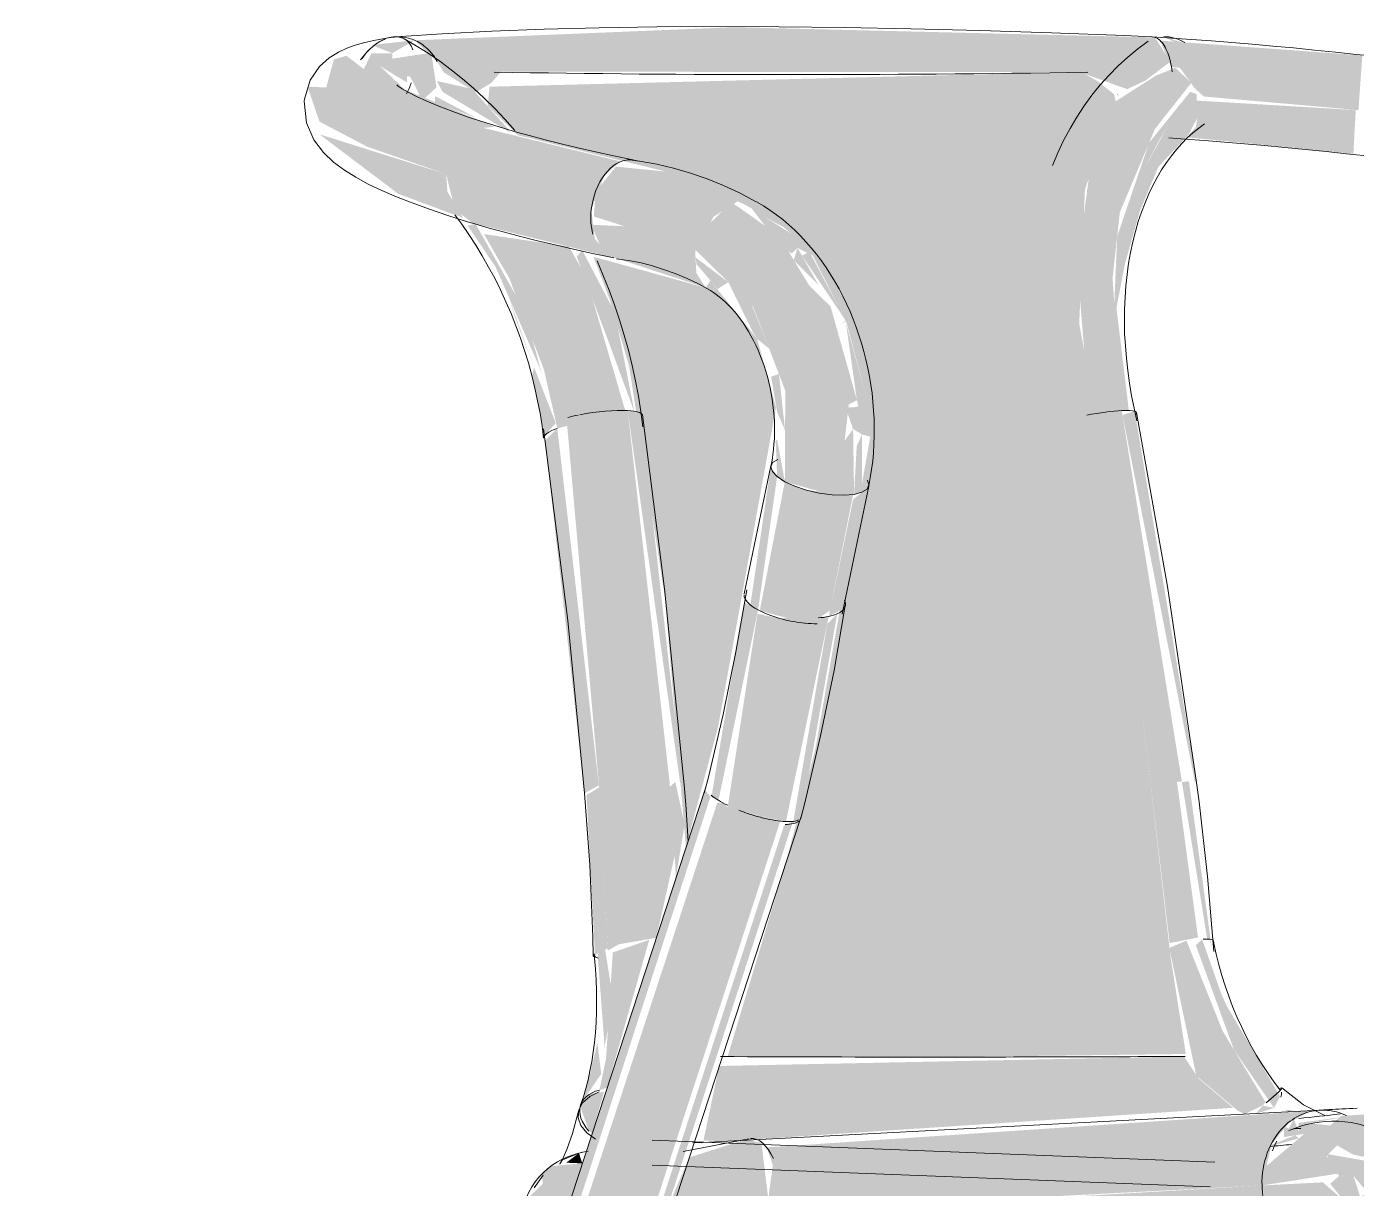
# Model space of a CAD drawing. Header units: inches. Extents: x -23034 to -8288, y -132 to 853.
# Drawn here: x -19281.23 to -19267.91, y 16.71 to 28.35 of the extents above; entities that cross this region are included whole.
import ezdxf

# ---------------------------------------------------------------- set-up
doc = ezdxf.new("R2010")
doc.units = ezdxf.units.IN
doc.header["$MEASUREMENT"] = 0
doc.layers.add('I-FURN', color=30, linetype='Continuous', lineweight=9)

# ---------------------------------------------------------------- blocks, each defined once
blk = doc.blocks.new('HermanMiller_Collection_Air-Chair_SideChair_Arms - Arms-V29-Section 8')
at = {"layer": 'I-FURN'}
h = blk.add_hatch(color=256, dxfattribs=at)
h.paths.add_polyline_path([(-26139.25, 27.689), (-26139.296, 27.756), (-26139.259, 27.699)], flags=0)
h.paths.add_polyline_path([(-26139.151, 27.694), (-26138.995, 27.789), (-26138.898, 27.901), (-26133.247, 27.898), (-26133.046, 27.877), (-26132.625, 27.726), (-26132.438, 27.816), (-26132.193, 28.002), (-26132.348, 28.245), (-26136.565, 28.347), (-26139.763, 28.216), (-26139.536, 28.002), (-26139.472, 27.895), (-26139.153, 27.696)], flags=0)
h = blk.add_hatch(color=256, dxfattribs=at)
h.paths.add_polyline_path([(-26132.947, 24.475), (-26132.684, 24.506), (-26132.772, 25.836), (-26132.699, 26.493), (-26132.347, 27.329), (-26131.983, 27.789), (-26132.143, 27.941), (-26132.338, 27.862), (-26132.738, 27.606), (-26132.998, 26.924), (-26133.086, 26.267), (-26133.1, 25.651), (-26133.055, 25.094), (-26132.948, 24.482)], flags=0)
h.paths.add_polyline_path([(-26132.025, 28.177), (-26132.258, 28.253), (-26132.178, 28.21), (-26132.057, 28.181)], flags=0)
h = blk.add_hatch(color=256, dxfattribs=at)
h.paths.add_polyline_path([(-26139.664, 27.633), (-26139.544, 27.745), (-26139.597, 28.092), (-26139.985, 28.032), (-26139.98, 27.88), (-26139.807, 27.851), (-26139.704, 27.648)], flags=0)
h.paths.add_polyline_path([(-26139.987, 28.087), (-26139.763, 28.216), (-26140.196, 28.169)], flags=0)
for points in [[(-26130.309, 27.515), (-26130.27, 28.065), (-26132.296, 28.213), (-26132.184, 27.948), (-26132.098, 27.941), (-26131.946, 27.731), (-26131.858, 27.653), (-26130.462, 27.53)], [(-26139.447, 26.875), (-26139.282, 27.219), (-26139.075, 27.338), (-26138.962, 27.35), (-26140.172, 27.851), (-26140.446, 28.061), (-26140.572, 28.025), (-26140.648, 27.744), (-26140.836, 27.75), (-26140.716, 27.401), (-26140.237, 27.149)], [(-26139.838, 27.699), (-26140.189, 28.032), (-26140.172, 27.851)], [(-26132.71, 27.662), (-26132.749, 27.697), (-26132.715, 27.664)], [(-26130.36, 27.078), (-26130.336, 27.517), (-26131.946, 27.613), (-26131.909, 27.531), (-26131.938, 27.347), (-26132.026, 27.244), (-26130.592, 27.102)], [(-26137.994, 26.52), (-26137.859, 26.871), (-26137.697, 27.001), (-26139.075, 27.338), (-26139.282, 27.219), (-26139.447, 26.875), (-26138.792, 26.699)], [(-26139.279, 26.438), (-26139.435, 26.699), (-26139.447, 26.875), (-26140.716, 27.274), (-26139.928, 26.678), (-26139.417, 26.488)], [(-26136.94, 26.106), (-26136.769, 26.448), (-26136.492, 26.624), (-26137.09, 26.885), (-26137.747, 26.95), (-26137.949, 26.699), (-26137.968, 26.451), (-26137.072, 26.164)], [(-26137.803, 26.047), (-26137.958, 26.227), (-26137.994, 26.52), (-26139.447, 26.875), (-26139.36, 26.52), (-26139.181, 26.384), (-26137.839, 26.055)], [(-26136.848, 25.737), (-26136.941, 25.884), (-26136.953, 26.112), (-26137.483, 26.344), (-26137.993, 26.368), (-26137.873, 26.086), (-26137.836, 26.062), (-26136.94, 25.768)], [(-26137.915, 20.731), (-26137.21, 20.79), (-26137.629, 24.506), (-26138.242, 24.435), (-26137.915, 20.737)], [(-26137.081, 20.771), (-26137.499, 24.482), (-26137.629, 24.506), (-26137.104, 20.777)], [(-26132.39, 20.76), (-26132.078, 20.79), (-26132.68, 24.506), (-26132.971, 24.471), (-26132.846, 23.971), (-26132.47, 21.449)], [(-26131.93, 20.78), (-26132.55, 24.5), (-26132.672, 24.461), (-26131.948, 20.789)], [(-26138.06, 20.672), (-26137.917, 20.75), (-26138.334, 24.327), (-26138.457, 24.208), (-26138.061, 20.683)], [(-26136.323, 22.509), (-26136.132, 23.844), (-26136.195, 23.942), (-26136.4, 22.559)], [(-26135.735, 22.37), (-26135.71, 22.431), (-26135.603, 22.501), (-26135.371, 23.665), (-26135.837, 23.708), (-26136.055, 23.793), (-26136.306, 22.501), (-26135.837, 22.374)], [(-26135.616, 22.443), (-26135.482, 22.513), (-26135.282, 23.687), (-26135.371, 23.615), (-26135.615, 22.444)], [(-26136.719, 20.601), (-26136.323, 22.509), (-26136.462, 22.586), (-26136.79, 20.636), (-26136.723, 20.602)], [(-26136.049, 20.388), (-26136.043, 20.39), (-26135.615, 22.443), (-26136.11, 22.424), (-26136.329, 22.47), (-26136.628, 20.528), (-26136.069, 20.39)], [(-26135.975, 20.367), (-26135.893, 20.425), (-26135.53, 22.469), (-26135.629, 22.37), (-26135.973, 20.372)], [(-26137.828, 19.095), (-26137.715, 19.159), (-26137.342, 19.223), (-26137.159, 20.044), (-26137.21, 20.79), (-26137.915, 20.731), (-26137.831, 19.169)], [(-26137.147, 19.817), (-26137.059, 20.36), (-26137.152, 20.785), (-26137.206, 20.737), (-26137.152, 19.939)], [(-26132.2, 19.17), (-26131.916, 19.226), (-26132.127, 20.787), (-26132.39, 20.76), (-26132.2, 19.171)], [(-26131.775, 19.095), (-26132.007, 20.792), (-26132.077, 20.783), (-26131.824, 19.211), (-26131.798, 19.204)], [(-26143.648, 0), (-26143.483, 0), (-26136.8, 20.636), (-26136.855, 20.707), (-26143.483, 0.505)], [(-26137.957, 19.051), (-26137.829, 19.118), (-26137.915, 20.731), (-26138.041, 20.653), (-26137.961, 19.136)], [(-26143.483, 0), (-26142.739, 0), (-26136.1, 20.394), (-26136.629, 20.529), (-26136.677, 20.578), (-26136.731, 20.578), (-26143.023, 1.402)], [(-26142.621, 0), (-26142.599, 0), (-26135.973, 20.39), (-26136.063, 20.348), (-26142.669, 0)], [(-26137.912, 17.697), (-26137.835, 17.721), (-26137.413, 19.203), (-26137.778, 19.077), (-26137.846, 18.01), (-26137.911, 17.704)], [(-26131.453, 17.455), (-26131.262, 17.547), (-26131.24, 17.577), (-26131.67, 18.29), (-26132.032, 19.195), (-26132.204, 19.122), (-26131.933, 17.84), (-26131.524, 17.496), (-26131.458, 17.459)], [(-26131.153, 17.521), (-26131.094, 17.633), (-26131.625, 18.535), (-26131.68, 18.654), (-26131.875, 19.21), (-26131.938, 19.149), (-26131.557, 18.104), (-26131.159, 17.525)], [(-26136.648, 17.185), (-26131.564, 17.52), (-26131.908, 17.812), (-26132.057, 18.034), (-26136.712, 17.939), (-26136.87, 17.193), (-26136.857, 17.192)], [(-26137.985, 17.263), (-26137.866, 17.679), (-26138.003, 17.661), (-26138.104, 17.536), (-26138.017, 17.287)], [(-26136.216, 16.484), (-26131.275, 16.742), (-26131.178, 17.156), (-26131.006, 17.37), (-26130.81, 17.477), (-26130.672, 17.496), (-26136.237, 17.123), (-26136.174, 16.942), (-26136.213, 16.673), (-26136.216, 16.487)], [(-26130.852, 17.259), (-26130.81, 17.367), (-26130.494, 17.418), (-26130.378, 17.439), (-26130.908, 17.369), (-26130.908, 17.278)], [(-26137.253, 16.466), (-26136.215, 16.563), (-26136.289, 17.169), (-26136.448, 17.202), (-26137.012, 17.023), (-26137.244, 16.483)], [(-26138.084, 16.963), (-26138.117, 17.066), (-26138.245, 16.97)], [(-26138.699, 16.318), (-26138.279, 16.366), (-26138.084, 16.963), (-26138.39, 16.936), (-26138.489, 16.85), (-26138.479, 16.758), (-26138.644, 16.6), (-26138.678, 16.512)], [(-26136.82, 15.675), (-26130.906, 16.068), (-26131.183, 16.376), (-26131.255, 16.574), (-26131.275, 16.742), (-26136.215, 16.452), (-26136.252, 15.775), (-26136.362, 15.713), (-26137.047, 15.745), (-26136.965, 15.7)]]:
    blk.add_hatch(color=256, dxfattribs=at).paths.add_polyline_path(points, flags=0)
h = blk.add_hatch(color=256, dxfattribs=at)
h.paths.add_polyline_path([(-26140.172, 27.851), (-26140.112, 27.959), (-26139.838, 27.792), (-26139.838, 27.884), (-26139.981, 27.913), (-26139.987, 28.087), (-26140.196, 28.085), (-26140.272, 27.928), (-26140.189, 27.865)], flags=0)
h.paths.add_polyline_path([(-26139.871, 27.693), (-26139.865, 27.711), (-26139.883, 27.699)], flags=0)
h = blk.add_hatch(color=256, dxfattribs=at)
h.paths.add_polyline_path([(-26135.445, 25.41), (-26135.503, 25.356), (-26135.444, 25.402)], flags=0)
h.paths.add_polyline_path([(-26134.534, 18.028), (-26132.038, 18.059), (-26132.19, 19.025), (-26132.528, 21.944), (-26132.854, 24.02), (-26133.106, 25.376), (-26133.049, 26.72), (-26132.74, 27.603), (-26132.758, 27.677), (-26132.931, 27.813), (-26133.091, 27.9), (-26139.012, 27.751), (-26139.032, 27.559), (-26138.729, 27.265), (-26136.971, 26.833), (-26136.388, 26.533), (-26136.192, 26.276), (-26136.15, 26.191), (-26135.986, 26.08), (-26135.927, 26.135), (-26135.774, 26.058), (-26135.436, 25.385), (-26135.23, 24.612), (-26135.335, 24.541), (-26135.446, 24.535), (-26135.371, 24.321), (-26135.282, 24.266), (-26135.199, 24.245), (-26135.748, 21.12), (-26136.049, 19.958), (-26136.628, 18.033), (-26134.828, 18.029)], flags=0)
h.paths.add_polyline_path([(-26137.047, 20.124), (-26136.723, 21.338), (-26136.143, 24.537), (-26136.332, 25.224), (-26136.8, 25.809), (-26136.848, 25.737), (-26137.972, 26.047), (-26137.809, 25.619), (-26137.615, 24.952), (-26137.254, 22.625), (-26137.048, 20.157)], flags=0)
h.paths.add_polyline_path([(-26135.986, 26.276), (-26136.255, 26.445), (-26136.068, 26.344), (-26136.011, 26.297)], flags=0)
h = blk.add_hatch(color=256, dxfattribs=at)
h.paths.add_polyline_path([(-26137.562, 24.499), (-26137.757, 25.487), (-26138.086, 26.116), (-26138.139, 26.047), (-26137.797, 25.133), (-26137.565, 24.499)], flags=0)
h.paths.add_polyline_path([(-26138.837, 27.338), (-26139.185, 27.728), (-26139.542, 27.809), (-26139.483, 27.699), (-26138.808, 27.293), (-26138.831, 27.329)], flags=0)
h = blk.add_hatch(color=256, dxfattribs=at)
h.paths.add_polyline_path([(-26138.334, 24.327), (-26137.654, 24.507), (-26138.047, 25.849), (-26138.217, 26.148), (-26139.068, 26.274), (-26138.813, 25.828), (-26138.467, 24.912), (-26138.339, 24.351)], flags=0)
h.paths.add_polyline_path([(-26139.078, 27.39), (-26139.346, 27.489), (-26139.144, 27.413)], flags=0)
h.paths.add_polyline_path([(-26139.137, 27.435), (-26139.56, 27.657), (-26139.559, 27.594), (-26139.185, 27.453)], flags=0)
h = blk.add_hatch(color=256, dxfattribs=at)
h.paths.add_polyline_path([(-26132.213, 27.371), (-26132.45, 26.932), (-26132.318, 27.19), (-26132.237, 27.329)], flags=0)
h.paths.add_polyline_path([(-26132.683, 24.506), (-26132.609, 24.507), (-26132.733, 25.535), (-26132.648, 25.975), (-26132.499, 26.504), (-26132.315, 26.946), (-26132.011, 27.27), (-26131.899, 27.487), (-26131.928, 27.599), (-26131.931, 27.677), (-26131.994, 27.7), (-26132.406, 27.19), (-26132.725, 26.254), (-26132.772, 25.188), (-26132.684, 24.506)], flags=0)
h = blk.add_hatch(color=256, dxfattribs=at)
h.paths.add_polyline_path([(-26135.463, 23.657), (-26135.361, 23.665), (-26135.371, 24.321), (-26135.456, 24.203), (-26135.414, 24.567), (-26135.332, 24.61), (-26135.597, 25.549), (-26135.813, 25.762), (-26136.111, 26.256), (-26136.587, 26.593), (-26136.845, 26.344), (-26136.94, 26.106), (-26136.374, 25.55), (-26136.05, 24.704), (-26136.055, 23.793), (-26135.582, 23.661)], flags=0)
h.paths.add_polyline_path([(-26135.72, 25.768), (-26135.927, 26.135), (-26135.966, 26.013), (-26135.741, 25.789)], flags=0)
h = blk.add_hatch(color=256, dxfattribs=at)
h.paths.add_polyline_path([(-26138.457, 24.26), (-26138.349, 24.38), (-26138.566, 24.939), (-26138.591, 24.845), (-26138.464, 24.294)], flags=0)
h.paths.add_polyline_path([(-26138.486, 24.861), (-26138.658, 25.497), (-26139.152, 26.376), (-26139.232, 26.359), (-26138.951, 25.943), (-26138.513, 24.939)], flags=0)
h.paths.add_polyline_path([(-26138.566, 24.939), (-26138.813, 25.621), (-26138.756, 25.435), (-26138.633, 25.114)], flags=0)
h = blk.add_hatch(color=256, dxfattribs=at)
h.paths.add_polyline_path([(-26136.052, 24.308), (-26136.114, 24.872), (-26136.192, 24.845), (-26136.132, 24.49)], flags=0)
h.paths.add_polyline_path([(-26136.055, 23.793), (-26136.132, 24.218), (-26136.146, 24.202), (-26136.132, 23.844)], flags=0)
h.paths.add_polyline_path([(-26136.212, 25.127), (-26136.385, 25.562), (-26136.62, 25.792), (-26136.374, 25.291), (-26136.332, 25.224)], flags=0)
h.paths.add_polyline_path([(-26136.729, 25.724), (-26136.62, 25.792), (-26136.947, 26.039), (-26136.941, 25.975), (-26136.757, 25.758)], flags=0)
h = blk.add_hatch(color=256, dxfattribs=at)
h.paths.add_polyline_path([(-26135.361, 23.665), (-26135.282, 23.687), (-26135.282, 24.266), (-26135.335, 24.15)], flags=0)
h.paths.add_polyline_path([(-26135.315, 24.535), (-26135.23, 24.612), (-26135.443, 25.385), (-26135.333, 24.612)], flags=0)
h.paths.add_polyline_path([(-26135.445, 25.41), (-26135.808, 26.097), (-26135.883, 26.058), (-26135.453, 25.42)], flags=0)
h = blk.add_hatch(color=256, dxfattribs=at)
h.paths.add_polyline_path([(-26137.869, 18.09), (-26137.772, 18.591), (-26137.858, 19.121), (-26137.93, 19.06), (-26137.862, 18.162)], flags=0)
h.paths.add_polyline_path([(-26138.069, 17.606), (-26137.894, 17.859), (-26137.932, 18.17), (-26138.024, 17.789)], flags=0)
h = blk.add_hatch(color=256, dxfattribs=at)
h.paths.add_polyline_path([(-26131.33, 17.462), (-26131.151, 17.52), (-26131.269, 17.541), (-26131.324, 17.477)], flags=0)
h.paths.add_polyline_path([(-26131.028, 17.478), (-26130.953, 17.498), (-26131.044, 17.496)], flags=0)
h = blk.add_hatch(color=256, dxfattribs=at)
h.paths.add_polyline_path([(-26128.624, 17.425), (-26128.635, 17.311), (-26128.887, 17.374)], flags=0)
h.paths.add_polyline_path([(-26130.852, 17.259), (-26131.056, 17.331), (-26131.056, 17.227)], flags=0)
h.paths.add_polyline_path([(-26131.275, 16.742), (-26130.44, 16.872), (-26130.63, 17.034), (-26130.523, 17.143), (-26130.36, 17.05), (-26130.246, 17.027), (-26130.013, 16.957), (-26129.916, 16.941), (-26129.812, 16.855), (-26129.7, 16.805), (-26128.111, 16.828), (-26128.243, 17.29), (-26128.432, 17.412), (-26129.052, 17.47), (-26128.92, 17.539), (-26130.479, 17.439), (-26130.592, 17.342), (-26130.829, 17.369), (-26130.852, 17.259), (-26131.263, 16.909), (-26131.274, 16.755)], flags=0)
h.paths.add_polyline_path([(-26130.102, 16.793), (-26130.044, 16.803), (-26130.1, 16.803)], flags=0)
h = blk.add_hatch(color=256, dxfattribs=at)
h.paths.add_polyline_path([(-26131.188, 17.136), (-26130.908, 17.213), (-26130.94, 17.245), (-26131.182, 17.148)], flags=0)
h.paths.add_polyline_path([(-26130.908, 17.278), (-26130.957, 17.408), (-26131.006, 17.313), (-26130.94, 17.29)], flags=0)
h = blk.add_hatch(color=256, dxfattribs=at)
h.paths.add_polyline_path([(-26130.665, 16.839), (-26130.683, 16.884), (-26130.673, 16.84)], flags=0)
h.paths.add_polyline_path([(-26130.258, 16.391), (-26130.287, 16.615), (-26130.18, 16.356)], flags=0)
h.paths.add_polyline_path([(-26130.102, 15.665), (-26129.504, 15.676), (-26129.55, 16.084), (-26129.602, 16.182), (-26129.53, 16.258), (-26129.52, 16.448), (-26129.71, 16.64), (-26129.842, 16.919), (-26130.623, 17.057), (-26130.592, 16.935), (-26130.502, 16.838), (-26130.592, 16.759), (-26130.246, 16.333), (-26130.18, 16.028)], flags=0)
h.paths.add_polyline_path([(-26129.935, 16.494), (-26130.106, 16.771), (-26130.033, 16.771), (-26129.987, 16.64)], flags=0)
h.paths.add_polyline_path([(-26130.287, 16.615), (-26130.36, 16.84), (-26130.185, 16.63)], flags=0)
h = blk.add_hatch(color=256, dxfattribs=at)
h.paths.add_polyline_path([(-26129.52, 16.448), (-26129.58, 16.712), (-26129.501, 16.592), (-26129.518, 16.467)], flags=0)
h.paths.add_polyline_path([(-26128.884, 16.074), (-26129.02, 16.149), (-26128.305, 16.232), (-26128.158, 16.5), (-26128.12, 16.828), (-26129.785, 16.8), (-26129.53, 16.457), (-26129.526, 16.338), (-26129.484, 16.08), (-26129.374, 16.079)], flags=0)
h.paths.add_polyline_path([(-26130.287, 16.615), (-26130.215, 16.665), (-26130.292, 16.63)], flags=0)
h.paths.add_polyline_path([(-26130.258, 16.391), (-26130.185, 16.434), (-26130.269, 16.475)], flags=0)
h.paths.add_polyline_path([(-26130.446, 16.099), (-26130.207, 16.154), (-26130.376, 16.521), (-26130.665, 16.773), (-26131.275, 16.742), (-26131.205, 16.416), (-26130.987, 16.376), (-26131.128, 16.274), (-26131.027, 16.156), (-26130.827, 16.26), (-26130.799, 16.143), (-26130.592, 16.117)], flags=0)
h.paths.add_polyline_path([(-26130.525, 16.205), (-26130.827, 16.26), (-26130.592, 16.416), (-26130.35, 16.333), (-26130.324, 16.28)], flags=0)
for p, q in [((-26140.867, 27.627), (-26140.869, 27.605)), ((-26136.194, 23.953), (-26136.461, 22.669)), ((-26135.482, 22.465), (-26135.215, 23.75)), ((-26136.844, 20.741), (-26143.65, 0)), ((-26142.598, 0), (-26135.894, 20.429)), ((-26131.079, 17.721), (-26131.106, 17.711)), ((-26130.695, 17.496), (-26136.878, 17.173)), ((-26137.385, 17.195), (-26131.747, 16.975)), ((-26136.414, 17.21), (-26137.072, 17.081)), ((-26136.98, 17.168), (-26136.878, 17.173)), ((-26137.385, 16.945), (-26131.793, 16.727)), ((-26138.475, 16.844), (-26138.566, 16.717))]:
    blk.add_line(p, q, dxfattribs=at)
at = {"layer": 'I-FURN', "flags": 128}
for points in [[(-26140.867, 27.627), (-26140.811, 27.817), (-26140.717, 27.954), (-26140.619, 28.041), (-26140.527, 28.098), (-26140.442, 28.137), (-26140.359, 28.167), (-26140.275, 28.191), (-26140.19, 28.211), (-26140.1, 28.228), (-26140.006, 28.243), (-26139.979, 28.247)], [(-26139.955, 28.25), (-26139.486, 28.28), (-26138.989, 28.306), (-26138.465, 28.326), (-26137.914, 28.34), (-26137.337, 28.35), (-26136.735, 28.353), (-26136.11, 28.352), (-26135.461, 28.345), (-26134.79, 28.332), (-26134.097, 28.314), (-26133.385, 28.291), (-26132.654, 28.263), (-26132.378, 28.251)], [(-26132.376, 28.251), (-26132.18, 28.238), (-26131.982, 28.224), (-26131.781, 28.209), (-26131.578, 28.193), (-26131.373, 28.176), (-26131.166, 28.158), (-26130.958, 28.139), (-26130.748, 28.118), (-26130.538, 28.097), (-26130.328, 28.075), (-26130.252, 28.066)], [(-26139.868, 28.231), (-26139.748, 28.162), (-26139.629, 28.087), (-26139.512, 28.007), (-26139.397, 27.921), (-26139.284, 27.831), (-26139.174, 27.736), (-26139.066, 27.637), (-26138.961, 27.533), (-26138.858, 27.425), (-26138.758, 27.313)], [(-26132.414, 28.206), (-26132.519, 28.13), (-26132.619, 28.048), (-26132.716, 27.961), (-26132.807, 27.868), (-26132.895, 27.77), (-26132.978, 27.667), (-26133.056, 27.559), (-26133.129, 27.447), (-26133.198, 27.331), (-26133.262, 27.211), (-26133.321, 27.088), (-26133.375, 26.961)], [(-26139.941, 27.769), (-26139.928, 27.758), (-26139.889, 27.731), (-26139.827, 27.695), (-26139.744, 27.652), (-26139.641, 27.605), (-26139.52, 27.555), (-26139.382, 27.502), (-26139.227, 27.447), (-26139.056, 27.391), (-26138.873, 27.335)], [(-26140.869, 27.605), (-26140.847, 27.389), (-26140.772, 27.218), (-26140.677, 27.092), (-26140.575, 26.996), (-26140.467, 26.915), (-26140.352, 26.843), (-26140.228, 26.776), (-26140.093, 26.712), (-26139.946, 26.648), (-26139.787, 26.586), (-26139.615, 26.523), (-26139.43, 26.461), (-26139.232, 26.398), (-26139.161, 26.377)], [(-26138.873, 27.335), (-26138.743, 27.296), (-26138.603, 27.258), (-26138.454, 27.219), (-26138.295, 27.179), (-26138.128, 27.139), (-26137.953, 27.099), (-26137.769, 27.058), (-26137.578, 27.018), (-26137.564, 27.015)], [(-26131.85, 27.38), (-26131.909, 27.337), (-26131.967, 27.29), (-26132.024, 27.239), (-26132.078, 27.183), (-26132.132, 27.123), (-26132.183, 27.059), (-26132.233, 26.991), (-26132.281, 26.918), (-26132.326, 26.842), (-26132.369, 26.761), (-26132.409, 26.676), (-26132.447, 26.587), (-26132.482, 26.495), (-26132.514, 26.399), (-26132.543, 26.299), (-26132.569, 26.196), (-26132.592, 26.091), (-26132.611, 25.982), (-26132.627, 25.87), (-26132.639, 25.756), (-26132.647, 25.64), (-26132.652, 25.521), (-26132.653, 25.401), (-26132.651, 25.279), (-26132.644, 25.156), (-26132.634, 25.032), (-26132.62, 24.907), (-26132.603, 24.781), (-26132.581, 24.655), (-26132.556, 24.529), (-26132.528, 24.402)], [(-26132.208, 27.238), (-26132.047, 27.226), (-26131.85, 27.212), (-26131.652, 27.196), (-26131.451, 27.179), (-26131.249, 27.162), (-26131.045, 27.143), (-26130.84, 27.123), (-26130.634, 27.102), (-26130.428, 27.08), (-26130.361, 27.072)], [(-26125.304, 26.363), (-26125.649, 26.423), (-26126.002, 26.482), (-26126.362, 26.54), (-26126.729, 26.597), (-26127.102, 26.653), (-26127.48, 26.708), (-26127.862, 26.762), (-26128.249, 26.815), (-26128.64, 26.867), (-26129.033, 26.917), (-26129.429, 26.965), (-26129.826, 27.012), (-26130.224, 27.057), (-26130.361, 27.072)], [(-26136.348, 26.602), (-26136.508, 26.686), (-26136.67, 26.761), (-26136.834, 26.827), (-26137.001, 26.885), (-26137.169, 26.934), (-26137.338, 26.974), (-26137.509, 27.005), (-26137.63, 27.021)], [(-26135.214, 23.751), (-26135.199, 23.833), (-26135.186, 23.916), (-26135.175, 23.999), (-26135.167, 24.083), (-26135.162, 24.168), (-26135.159, 24.253), (-26135.159, 24.338), (-26135.16, 24.423), (-26135.165, 24.508), (-26135.172, 24.593), (-26135.181, 24.679), (-26135.192, 24.763), (-26135.206, 24.848), (-26135.223, 24.932), (-26135.242, 25.016), (-26135.263, 25.099), (-26135.286, 25.181), (-26135.312, 25.262), (-26135.34, 25.343), (-26135.37, 25.422), (-26135.402, 25.5), (-26135.437, 25.577), (-26135.473, 25.653), (-26135.512, 25.727), (-26135.554, 25.799), (-26135.597, 25.87), (-26135.642, 25.94), (-26135.689, 26.007), (-26135.739, 26.072), (-26135.79, 26.136), (-26135.843, 26.197), (-26135.899, 26.256), (-26135.956, 26.313), (-26136.015, 26.367), (-26136.076, 26.419), (-26136.139, 26.468), (-26136.204, 26.514), (-26136.27, 26.557), (-26136.339, 26.597), (-26136.348, 26.602)], [(-26139.361, 26.468), (-26139.291, 26.372), (-26139.22, 26.27), (-26139.151, 26.164), (-26139.085, 26.056), (-26139.022, 25.944), (-26138.961, 25.831), (-26138.903, 25.715), (-26138.849, 25.597), (-26138.797, 25.477), (-26138.749, 25.355), (-26138.704, 25.233), (-26138.662, 25.109), (-26138.624, 24.984), (-26138.589, 24.858), (-26138.558, 24.732), (-26138.531, 24.605), (-26138.507, 24.479), (-26138.487, 24.353), (-26138.471, 24.228)], [(-26139.161, 26.377), (-26139.016, 26.334), (-26138.863, 26.292), (-26138.702, 26.25), (-26138.533, 26.208), (-26138.356, 26.165), (-26138.172, 26.123), (-26137.98, 26.081), (-26137.782, 26.039), (-26137.767, 26.036)], [(-26137.936, 26.005), (-26137.873, 25.86), (-26137.815, 25.713), (-26137.76, 25.564), (-26137.71, 25.414), (-26137.664, 25.263), (-26137.621, 25.111), (-26137.584, 24.958), (-26137.55, 24.804), (-26137.521, 24.65), (-26137.497, 24.496), (-26137.477, 24.342)], [(-26137.742, 26.027), (-26137.625, 26.011), (-26137.508, 25.988), (-26137.389, 25.958), (-26137.271, 25.921), (-26137.152, 25.878), (-26137.033, 25.828), (-26136.914, 25.771), (-26136.83, 25.726)], [(-26136.83, 25.726), (-26136.801, 25.709), (-26136.771, 25.69), (-26136.741, 25.669), (-26136.711, 25.646), (-26136.68, 25.62), (-26136.65, 25.593), (-26136.62, 25.563), (-26136.589, 25.531), (-26136.56, 25.497), (-26136.53, 25.462), (-26136.502, 25.424), (-26136.473, 25.384), (-26136.446, 25.342), (-26136.419, 25.299), (-26136.394, 25.254), (-26136.369, 25.208), (-26136.345, 25.16), (-26136.323, 25.11), (-26136.302, 25.059), (-26136.282, 25.008), (-26136.263, 24.955), (-26136.246, 24.901), (-26136.23, 24.846), (-26136.216, 24.791), (-26136.203, 24.735), (-26136.192, 24.678), (-26136.182, 24.621), (-26136.174, 24.564), (-26136.168, 24.507), (-26136.163, 24.45), (-26136.16, 24.393), (-26136.159, 24.337), (-26136.159, 24.28), (-26136.16, 24.225), (-26136.164, 24.17), (-26136.169, 24.115), (-26136.175, 24.062), (-26136.183, 24.01), (-26136.193, 23.958), (-26136.194, 23.952)], [(-26137.063, 20.756), (-26137.259, 22.72), (-26137.481, 24.462)], [(-26131.93, 20.78), (-26132.222, 22.744), (-26132.531, 24.486)], [(-26138.472, 24.323), (-26138.23, 22.401), (-26138.06, 20.671)], [(-26136.055, 23.793), (-26136.132, 23.844), (-26136.18, 23.894), (-26136.195, 23.942), (-26136.177, 23.984), (-26136.126, 24.016)], [(-26135.361, 23.665), (-26135.463, 23.657), (-26135.582, 23.661), (-26135.71, 23.679), (-26135.837, 23.708), (-26135.954, 23.747), (-26136.055, 23.793)], [(-26135.228, 23.809), (-26135.213, 23.761), (-26135.231, 23.719), (-26135.282, 23.687), (-26135.361, 23.665)], [(-26136.436, 22.71), (-26136.545, 22.087), (-26136.673, 21.461), (-26136.821, 20.832), (-26136.862, 20.672)], [(-26135.449, 22.554), (-26135.562, 21.901), (-26135.696, 21.246), (-26135.851, 20.589), (-26135.894, 20.421)], [(-26131.757, 19.086), (-26131.82, 19.837), (-26131.904, 20.584), (-26131.93, 20.78)], [(-26138.06, 20.671), (-26138.009, 19.953), (-26137.978, 19.232), (-26137.974, 19.041)], [(-26137.024, 20.192), (-26137.047, 20.56), (-26137.063, 20.756)], [(-26131.089, 17.694), (-26131.152, 17.778), (-26131.214, 17.864), (-26131.273, 17.953), (-26131.329, 18.045), (-26131.383, 18.138), (-26131.434, 18.234), (-26131.482, 18.333), (-26131.528, 18.432), (-26131.57, 18.534), (-26131.609, 18.637), (-26131.645, 18.741), (-26131.678, 18.846), (-26131.707, 18.953), (-26131.733, 19.059), (-26131.756, 19.167), (-26131.762, 19.197)], [(-26138.1, 17.551), (-26138.073, 17.631), (-26138.049, 17.714), (-26138.026, 17.8), (-26138.007, 17.889), (-26137.989, 17.981), (-26137.974, 18.076), (-26137.962, 18.174), (-26137.952, 18.274), (-26137.946, 18.376), (-26137.941, 18.48), (-26137.94, 18.585), (-26137.941, 18.692), (-26137.946, 18.801), (-26137.953, 18.91), (-26137.963, 19.02), (-26137.966, 19.052)], [(-26131.233, 17.57), (-26131.159, 17.633), (-26131.107, 17.681), (-26131.079, 17.711), (-26131.079, 17.721)], [(-26131.077, 17.72), (-26130.858, 17.551), (-26130.645, 17.442)], [(-26138.125, 17.42), (-26138.119, 17.498), (-26138.08, 17.57), (-26138.009, 17.633), (-26137.913, 17.681)], [(-26138.122, 17.486), (-26138.182, 17.262), (-26138.238, 17.101), (-26138.286, 16.996), (-26138.309, 16.958), (-26138.31, 16.955)], [(-26130.707, 17.495), (-26130.682, 17.497), (-26130.656, 17.498), (-26130.629, 17.5), (-26130.6, 17.502), (-26130.57, 17.504), (-26130.538, 17.505), (-26130.505, 17.507), (-26130.471, 17.509), (-26130.436, 17.511), (-26130.4, 17.512), (-26130.362, 17.514), (-26130.323, 17.516)], [(-26137.95, 17.207), (-26138.038, 17.27), (-26138.098, 17.342), (-26138.125, 17.42)], [(-26130.509, 17.386), (-26130.574, 17.387), (-26130.638, 17.384), (-26130.703, 17.377), (-26130.766, 17.367), (-26130.829, 17.353), (-26130.89, 17.335), (-26130.95, 17.314), (-26131.005, 17.292)], [(-26130.509, 17.386), (-26130.445, 17.381), (-26130.381, 17.372), (-26130.318, 17.359), (-26130.255, 17.343), (-26130.194, 17.323), (-26130.135, 17.3), (-26130.077, 17.273), (-26130.02, 17.244), (-26129.966, 17.212), (-26129.914, 17.177), (-26129.863, 17.139), (-26129.815, 17.099), (-26129.768, 17.057), (-26129.724, 17.013), (-26129.681, 16.967), (-26129.641, 16.92), (-26129.603, 16.871), (-26129.567, 16.82), (-26129.532, 16.768), (-26129.5, 16.714), (-26129.469, 16.659)], [(-26138.078, 17.075), (-26138.117, 17.066), (-26138.296, 16.991)], [(-26138.155, 17.056), (-26138.082, 17.074), (-26138.025, 17.084)]]:
    blk.add_lwpolyline(points, dxfattribs=at)
at = {"layer": 'I-FURN'}
for centre, major_axis, ratio, start_param, end_param in [((-26140.109, 27.793), (0.241, 0.438), 0.575844, 5.81218, 6.859377), ((-26132.132, 27.793), (-0.282, 0.413), 0.716528, 5.312041, 5.83564), ((-26140.109, 27.793), (0.241, 0.438), 0.575844, 0.576192, 1.36159), ((-26049.138, 76.171), (127.201, 35.356), 0.258686, 3.859072, 3.922795), ((-26140.109, 27.793), (0.241, 0.438), 0.575844, 4.766664, 5.01396), ((-26137.665, 26.525), (0.101, 0.49), 0.647666, 0.144167, 1.714963), ((-26137.665, 26.525), (0.101, 0.49), 0.647666, 6.165553, 6.427352), ((-26137.665, 26.525), (0.101, 0.49), 0.647666, 1.714963, 2.238562), ((-26137.977, 24.392), (0.495, 0.07), 0.185134, 0.76828, 1.815478), ((-26133.022, 24.392), (0.491, 0.093), 0.137076, 6.012431, 7.059629), ((-26137.977, 24.392), (0.495, 0.07), 0.185134, 1.845101, 2.077277), ((-26137.977, 24.392), (0.495, 0.07), 0.185134, 0, 0.76828), ((-26133.022, 24.392), (0.491, 0.093), 0.137076, 0.776443, 1.561842), ((-26137.974, 24.285), (0.497, 0.057), 0.234229, 2.353468, 3.141593), ((-26135.972, 22.567), (-0.49, 0.102), 0.343411, 0.059352, 0.84475), ((-26135.942, 22.632), (-0.494, 0.078), 0.383229, 2.354042, 3.40124), ((-26135.972, 22.567), (-0.49, 0.102), 0.343411, 0.84475, 1.887204), ((-26135.942, 22.632), (-0.494, 0.078), 0.383229, 2.092243, 2.353286), ((-26135.972, 22.567), (-0.49, 0.102), 0.343411, 1.891948, 2.153747), ((-26136.369, 20.585), (-0.475, 0.156), 0.256017, 0.558045, 0.819845), ((-26136.369, 20.585), (-0.475, 0.156), 0.256017, 0.828771, 1.081644), ((-26136.369, 20.585), (-0.475, 0.156), 0.256017, 1.344129, 1.605243), ((-26136.369, 20.585), (-0.475, 0.156), 0.256017, 1.607945, 1.867042), ((-26136.369, 20.585), (-0.475, 0.156), 0.256017, 1.87208, 2.128842), ((-26136.369, 20.585), (-0.475, 0.156), 0.256017, 2.136708, 2.390641), ((-26136.378, 20.546), (-0.484, 0.125), 0.295373, 2.386861, 2.91046), ((-26136.369, 20.585), (-0.475, 0.156), 0.256017, 2.390641, 2.91424), ((-26136.369, 20.585), (-0.475, 0.156), 0.256017, 3.141593, 3.176039), ((-26136.378, 20.546), (-0.484, 0.125), 0.295373, 3.141593, 3.172259), ((-26132.253, 19.106), (0.492, 0.091), 0.107353, 0.113114, 0.636713), ((-26137.474, 19.052), (0.5, 0.01), 0.069551, 2.877975, 3.139774), ((-26137.469, 19.106), (0.497, 0.055), 0.180952, 3.008611, 3.532209), ((-26137.474, 19.052), (0.5, 0.01), 0.069551, 3.141593, 3.401574), ((-26137.628, 17.385), (-0.471, 0.167), 0.596783, 5.55161, 7.122406), ((-26131.481, 17.385), (0.393, 0.31), 0.26753, 5.867211, 6.12901), ((-26135.453, 101.858), (0, 84.69), 0.707107, 3.217568, 3.224503), ((-26136.38, 16.463), (-0.01, 0.75), 0.422766, 5.525021, 6.31042), ((-26130.805, 16.834), (-0.201, 0.458), 0.710322, 0.447491, 0.70929), ((-26130.805, 16.834), (-0.201, 0.458), 0.710322, 5.945278, 6.190701), ((-26137.952, 16.334), (-0.202, 0.722), 0.995009, 0.011903, 1.3209)]:
    blk.add_ellipse(centre, major_axis=major_axis, ratio=ratio, start_param=start_param, end_param=end_param, dxfattribs=at)
for points, knots in [([(-26139.979, 28.247), (-26139.973, 28.248), (-26139.933, 28.252), (-26139.893, 28.251), (-26139.86, 28.245)], [-0.171433, -0.171433, -0.171433, -0.171433, -0.1428571, 0, 0, 0, 0]), ([(-26139.86, 28.245), (-26139.811, 28.237), (-26139.714, 28.202), (-26139.605, 28.11), (-26139.553, 28.034), (-26139.536, 28.002)], [-1, -1, -1, -1, -0.7857143, -0.5714286, -0.4285714, -0.4285714, -0.4285714, -0.4285714]), ([(-26132.348, 28.245), (-26132.331, 28.24), (-26132.298, 28.22), (-26132.255, 28.168), (-26132.206, 28.07), (-26132.183, 27.971), (-26132.176, 27.899)], [-1, -1, -1, -1, -0.8571429, -0.7142857, -0.5714286, -0.2857143, -0.2857143, -0.2857143, -0.2857143]), ([(-26136.698, 18.033), (-26135.985, 18.03), (-26134.456, 18.026), (-26132.884, 18.031), (-26132.046, 18.034)], [-0.8928549, -0.8928549, -0.8928549, -0.8928549, -0.5, -0.0594956, -0.0594956, -0.0594956, -0.0594956]), ([(-26131.275, 16.742), (-26131.278, 16.855), (-26131.241, 17.08), (-26131.084, 17.328), (-26130.881, 17.466), (-26130.742, 17.496), (-26130.672, 17.496)], [0, 0, 0, 0, 0.285714, 0.571429, 0.785714, 1, 1, 1, 1]), ([(-26130.672, 17.496), (-26130.624, 17.497), (-26130.542, 17.486), (-26130.462, 17.458), (-26130.43, 17.443)], [0, 0, 0, 0, 0.1428571, 0.2470191, 0.2470191, 0.2470191, 0.2470191]), ([(-26130.635, 15.997), (-26130.728, 15.996), (-26130.915, 16.045), (-26131.125, 16.24), (-26131.245, 16.489), (-26131.273, 16.657), (-26131.275, 16.742)], [0, 0, 0, 0, 0.285714, 0.571429, 0.785714, 1, 1, 1, 1])]:
    blk.add_open_spline(points, degree=3, knots=knots, dxfattribs=at)
for points in [[(-26132.378, 28.251), (-26132.377, 28.251), (-26132.376, 28.251), (-26132.376, 28.25)], [(-26140.288, 28.032), (-26140.27, 28.063), (-26140.249, 28.092), (-26140.225, 28.117)], [(-26140.147, 28.184), (-26140.118, 28.202), (-26140.088, 28.216), (-26140.057, 28.228)], [(-26136.945, 17.177), (-26136.919, 17.176), (-26136.893, 17.175), (-26136.866, 17.174)], [(-26130.98, 17.153), (-26131.051, 17.146), (-26131.121, 17.139), (-26131.192, 17.132)]]:
    blk.add_open_spline(points, degree=3, dxfattribs=at)

msp = doc.modelspace()

# ---------------------------------------------------------------- block references
at = {"layer": 'I-FURN'}
msp.add_blockref('HermanMiller_Collection_Air-Chair_SideChair_Arms - Arms-V29-Section 8', (6862.42236, 0), dxfattribs=at)

doc.saveas('drawing.dxf')
